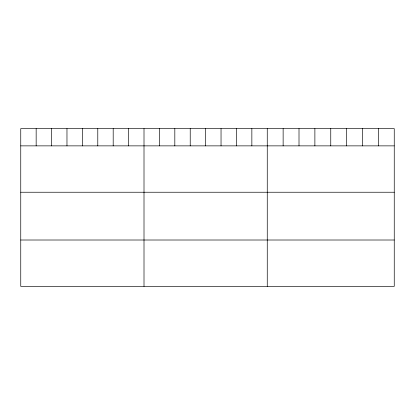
<?xml version="1.0" encoding="UTF-8"?>
<svg xmlns="http://www.w3.org/2000/svg" width="415" height="415" viewBox="0 0 415 415"><rect width="100%" height="100%" fill="white"/><g stroke="black" fill="none" stroke-linecap="round" stroke-linejoin="round"><path stroke-width="0.62" d="M394.25 145.867L394.25 286.381L20.75 286.381L20.75 128.619L394.25 128.619L394.25 145.867L20.75 145.867M20.75 192.238L394.25 192.238M20.75 240.01L394.25 240.01M378.376 128.619L378.376 145.867M362.502 128.619L362.502 145.867M346.629 128.619L346.629 145.867M330.755 128.619L330.755 145.867M314.881 128.619L314.881 145.867M299.007 128.619L299.007 145.867M283.134 128.619L283.134 145.867M267.26 128.619L267.26 286.381M251.853 128.619L251.853 145.867M236.446 128.619L236.446 145.867M221.039 128.619L221.039 145.867M205.632 128.619L205.632 145.867M190.226 128.619L190.226 145.867M174.819 128.619L174.819 145.867M159.412 128.619L159.412 145.867M144.005 128.619L144.005 286.381M128.598 128.619L128.598 145.867M113.191 128.619L113.191 145.867M97.784 128.619L97.784 145.867M82.378 128.619L82.378 145.867M66.971 128.619L66.971 145.867M51.564 128.619L51.564 145.867M36.157 128.619L36.157 145.867"/></g></svg>
